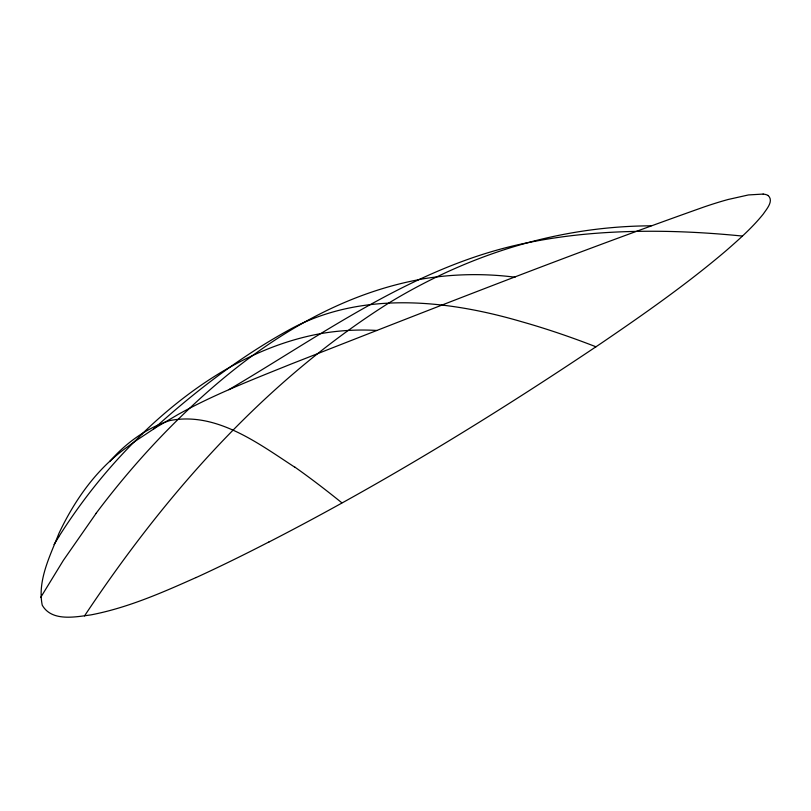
<?xml version="1.0" encoding="UTF-8"?>
<svg xmlns="http://www.w3.org/2000/svg" width="811" height="811" viewBox="0 0 811 811"><rect width="100%" height="100%" fill="white"/><g stroke="black" fill="none" stroke-linecap="round" stroke-linejoin="round"><path stroke-width="1.22" d="M40.591 597.585L63.349 560.381L96.174 513.292M54.053 544.546L58.787 536.852M84.496 615.934C165.353 494.304 264.71 381.241 389.118 302.838A734.918 583.17 -82.7 0 1 527.637 242.742C573.509 233.304 620.527 230.527 667.271 231.409A1364.994 611.301 36.5 0 1 742.44 236.072M109.678 461.571C125.695 443.171 146.629 427.833 170.046 420.524C216.557 411.542 258.415 443.516 295.042 467.369M142.219 433.784C191.862 385.772 252.677 345.668 321.673 333.453A314.202 276.875 -87.1 0 1 376.76 330.452M153.786 428.837C195.998 390.628 241.79 355.522 291.93 328.343C362.801 290.825 447.408 299.938 521.645 321.703A1061.457 384.667 45.3 0 1 595.984 346.794M228.824 389.685C324.319 333.534 416.783 264.771 527.637 242.732A729.849 579.612 -82.8 0 1 651.101 225.823M268.826 542.083C383.644 483.052 493.838 415.384 600.961 343.428C643.924 314.141 686.653 284.276 726.281 250.538C739.328 239.123 752.426 227.556 763.313 213.992C766.557 209.126 774.12 200.905 768.108 195.512M196.171 577.483C162.159 592.669 127.651 607.865 90.873 614.9C75.21 616.978 51.732 621.855 42.233 605.178C37.306 580.564 50.029 556.032 58.868 533.557C74.784 499.728 97.107 468.19 128.006 446.486A85.246 11.455 -30.3 0 1 135.853 440.789L155.965 427.468L178.248 414.391A80.005 10.736 -30.4 0 1 192.278 406.889C224.089 390.588 257.462 377.642 290.551 364.261C427.924 310.481 565.166 256.195 704.222 206.906A209.796 37.803 -28 0 1 728.126 199.496L748.431 194.944L763.151 194.072M417.989 279.836C325.16 297.566 244.75 353.9 178.44 419.044A818.299 649.996 -80 0 0 96.134 513.262M268.867 541.991A376.709 66.178 -29.8 0 1 196.11 577.564M763.141 194.072A138.235 24.34 -27.7 0 1 768.118 195.512M58.737 536.821A538.474 455.853 -81.2 0 1 142.31 433.905M417.969 279.734A437.372 372.34 -86.5 0 1 515.066 277.21M294.91 467.146A1055.689 174.74 53.1 0 1 341.826 502.79"/></g></svg>
